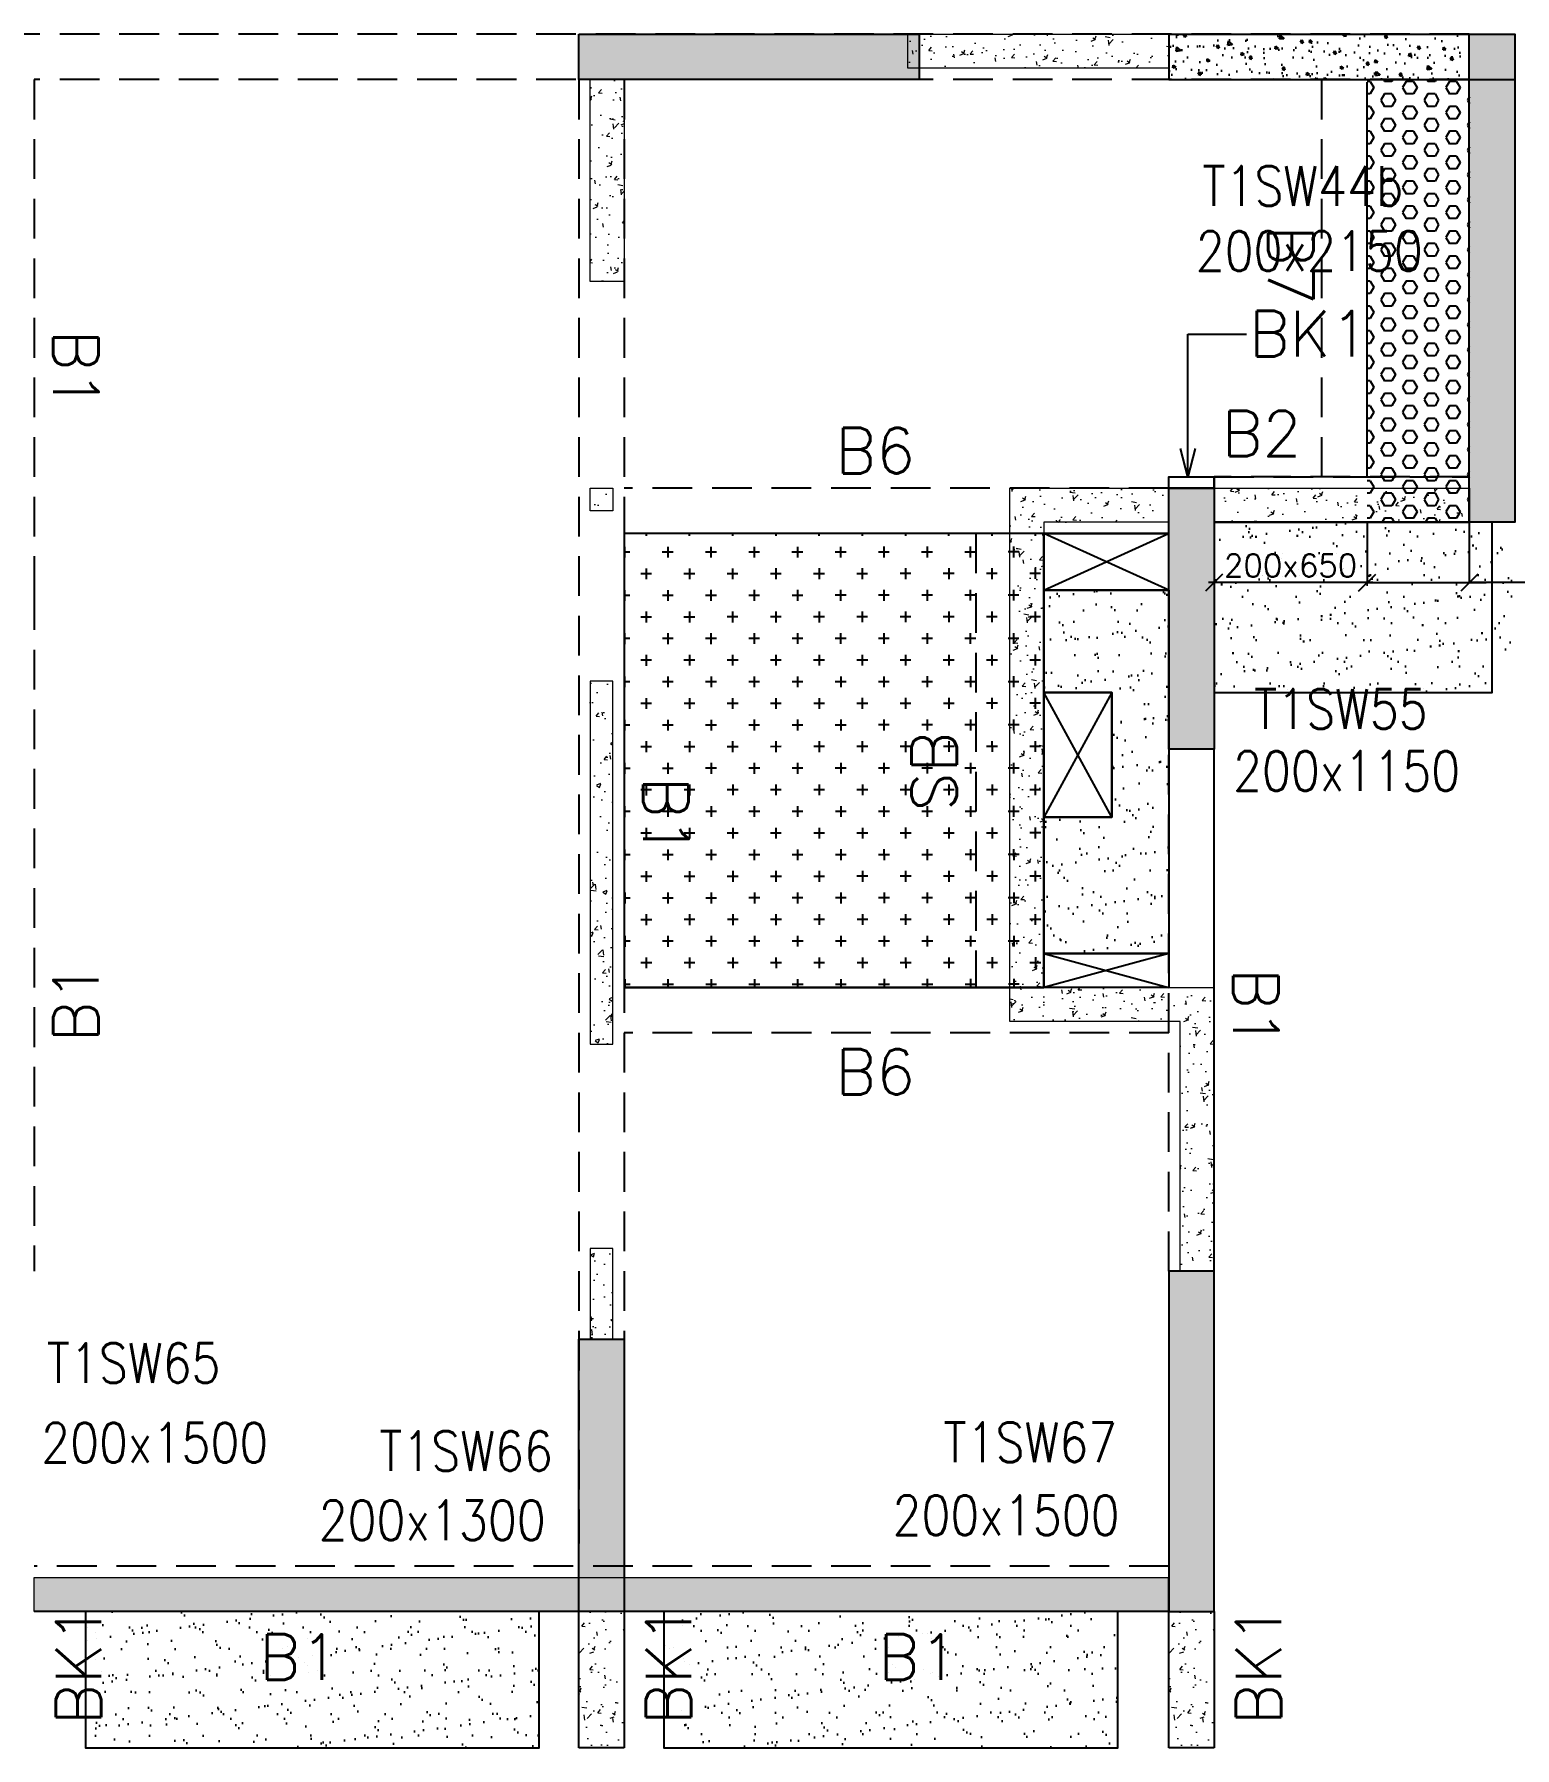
# Model space of a CAD drawing. Header units: millimetres. Extents: x 1078357 to 2594950, y -4969473 to -4636555.
# Drawn here: x 2054310 to 2060835, y -4673409 to -4665859 of the extents above; entities that cross this region are included whole.
import ezdxf

# ---------------------------------------------------------------- set-up
doc = ezdxf.new("R2010")
doc.units = ezdxf.units.MM
doc.header["$PDMODE"] = 35
for name, pattern in [('CONTINOUS', [0]), ('HIDDEN', [0.375, 0.25, -0.125]), ('New Retail block$0$CONTINOUS', [0])]:
    doc.linetypes.add(name, pattern=pattern)
doc.layers.get('0').update_dxf_attribs({"lineweight": 0})
doc.layers.get('Defpoints').update_dxf_attribs({"lineweight": 0})
for name, color, linetype, lineweight in [('A-_ANOTDIMA_D-', 6, 'Continuous', 13), ('COL. NO.', 30, 'Continuous', 25), ('COL. SIZE', 7, 'Continuous', 25), ('DIM', 9, 'Continuous', 25), ('HATCH', 8, 'Continuous', 30), ('RCC UPSTAND', 43, 'Continuous', 30), ('S-NON STR RCC WALL', 8, 'Continuous', 0)]:
    doc.layers.add(name, color=color, linetype=linetype, lineweight=lineweight)
for name, color, linetype in [('B-200x325', 201, 'HIDDEN'), ('B-200x375', 41, 'HIDDEN'), ('B-200x400', 44, 'HIDDEN'), ('B-200x650', 241, 'HIDDEN'), ('B-300xSLAB THK.', 151, 'Continuous'), ('BK1-200x650', 241, 'HIDDEN'), ('DC BEAM NO.', 7, 'Continuous'), ('DROP SLAB', 8, 'Continuous'), ('NON STR. RCC WALL', 6, 'Continuous'), ('S-COLUMN_SHEAR WALL', 1, 'Continuous'), ('S-PROJECTION', 54, 'New Retail block$0$CONTINOUS'), ('SLAB FOLD', 8, 'Continuous')]:
    doc.layers.add(name, color=color, linetype=linetype)
doc.styles.add('Roman', font='romans')
doc.styles.add('ROMANS', font='romans.shx', dxfattribs={"width": 0.85})
doc.dimstyles.new('HARESH', dxfattribs={"dimtxt": 150, "dimasz": 75, "dimexe": 0, "dimexo": 0, "dimgap": 25, "dimtad": 1, "dimdec": 0, "dimdsep": 46, "dimtxsty": 'Roman', "dimblk": 'OBLIQUE', "dimcen": 225, "dimdle": 25, "dimclrd": 2, "dimclre": 2, "dimclrt": 7, "dimadec": 8, "dimazin": 1, "dimtfac": 1, "dimtdec": 0, "dimtmove": 0, "dimatfit": 0, "dimfxl": 1, "dimlwd": -1, "dimlwe": -1, "dimarcsym": 0})
pattern_1 = [(50, (-4290485.55, 23160377.68), (182.184669, -15.9390855), [19.05, -209.55]), (355, (-4290485.55, 23160377.68), (-35.2434214, 191.0568452), [15.24, -167.6405842]), (100.4514447, (-4290470.37, 23160376.35), (146.9412471, 175.1177519), [16.1900088, -178.0902446]), (46.1842, (-4290485.55, 23160428.48), (271.0790409, -42.042328), [28.575, -314.325]), (96.6355576, (-4290462.96, 23160424.97), (237.404134, 247.4261246), [24.2850231, -267.1356082]), (351.1841512, (-4290485.55, 23160428.48), (237.404134, 247.4261246), [22.859967, -251.459732]), (21, (-4290460.15, 23160415.78), (151.6143913, -102.2651982), [19.05, -209.55]), (326, (-4290460.15, 23160415.78), (61.8020283, 184.1879661), [15.24, -167.64]), (71.451445, (-4290447.52, 23160407.26), (213.4164193, 81.9227689), [16.1900088, -178.0899376]), (37.5, (-4290485.55, 23160377.68), (3.08860325, 84.55503887), [0, -165.608, 0, -170.18, 0, -168.275]), (7.5, (-4290485.55, 23160377.68), (66.8196625, 100.18057482), [0, -97.028, 0, -161.798, 0, -64.135]), (327.5, (-4290542.194, 23160377.68), (135.59059517, -5.728744), [0, -63.5, 0, -198.12, 0, -262.89]), (317.5, (-4290567.59, 23160377.68), (148.1291814, 25.42649103), [0, -82.55, 0, -131.572, 0, -186.69])]

# ---------------------------------------------------------------- blocks, each defined once
blk = doc.blocks.new('_Oblique')
at = {"color": 0, "linetype": 'ByBlock', "lineweight": -2}
blk.add_line((-0.5, -0.5), (0.5, 0.5), dxfattribs=at)
blk = doc.blocks.new('*D1538')
at = {"layer": 'Defpoints', "color": 0, "ltscale": 700, "transparency": 16777216}
for p in [(2060184.7, -4668009.5, 0), (2060634.7, -4668009.5, 0), (2060634.7, -4668275.5)]:
    blk.add_point(p, dxfattribs=at)
at = {"layer": 'DIM', "color": 2, "ltscale": 700, "transparency": 16777216}
for p, q in [((2060184.7, -4668009.5), (2060184.7, -4668275.5)), ((2060634.7, -4668009.5), (2060634.7, -4668275.5)), ((2060184.7, -4668275.5), (2060109.7, -4668275.5)), ((2060184.7, -4668275.5), (2060634.7, -4668275.5)), ((2060184.7, -4668275.5), (2060634.7, -4668275.5)), ((2060634.7, -4668275.5), (2060709.7, -4668275.5)), ((2061591, -4668275.5), (2060634.7, -4668275.5))]:
    blk.add_line(p, q, dxfattribs=at)
at = {"layer": 'DIM', "color": 2, "ltscale": 700, "transparency": 16777216, "xscale": 75, "yscale": 75, "zscale": 75}
blk.add_blockref('_Oblique', (2060184.7, -4668275.5), dxfattribs=at)
at = {"layer": 'DIM', "color": 2, "ltscale": 700, "transparency": 16777216, "xscale": 75, "yscale": 75, "zscale": 75, "rotation": 180}
blk.add_blockref('_Oblique', (2060634.7, -4668275.5), dxfattribs=at)
at = {"layer": 'DIM', "color": 7, "ltscale": 700, "transparency": 16777216, "insert": (2061254.1, -4668200.5), "char_height": 150, "attachment_point": 5, "style": 'Roman'}
blk.add_mtext('{\\H0.666667x;200x400}', dxfattribs=at)
blk = doc.blocks.new('*D1539')
at = {"layer": 'Defpoints', "color": 0, "ltscale": 700, "transparency": 16777216}
for p in [(2059509.7, -4668009.5, 0), (2060184.7, -4668009.5), (2059509.7, -4668275.5)]:
    blk.add_point(p, dxfattribs=at)
at = {"layer": 'DIM', "color": 2, "ltscale": 700, "transparency": 16777216}
for p, q in [((2059509.7, -4668009.5), (2059509.7, -4668275.5)), ((2060184.7, -4668009.5), (2060184.7, -4668275.5)), ((2060209.7, -4668275.5), (2059484.7, -4668275.5))]:
    blk.add_line(p, q, dxfattribs=at)
at = {"layer": 'DIM', "color": 2, "ltscale": 700, "transparency": 16777216, "xscale": 75, "yscale": 75, "zscale": 75, "rotation": 180}
blk.add_blockref('_Oblique', (2059509.7, -4668275.5), dxfattribs=at)
at = {"layer": 'DIM', "color": 2, "ltscale": 700, "transparency": 16777216, "xscale": 75, "yscale": 75, "zscale": 75}
blk.add_blockref('_Oblique', (2060184.7, -4668275.5), dxfattribs=at)
at = {"layer": 'DIM', "color": 7, "ltscale": 700, "transparency": 16777216, "insert": (2059847.2, -4668200.5), "char_height": 150, "attachment_point": 5, "style": 'Roman'}
blk.add_mtext('{\\H0.666667x;200x650}', dxfattribs=at)
blk = doc.blocks.new('G$CD63B60BD')
at = {"layer": 'COL. NO.', "linetype": 'Continuous', "style": 'ROMANS', "width": 0.85}
for s, p in [('T1SW44b', (10548.3, 6194.4, 0)), ('T1SW55', (10776.3, 3890, -320.4)), ('T1SW65', (5455.6, 1007.6, -320.4)), ('T1SW67', (9407.6, 658.7, -320.4)), ('T1SW66', (6920.6, 619.5, -320.4))]:
    blk.add_text(s, height=175, dxfattribs=at).set_placement(p)
at = {"layer": 'COL. SIZE', "linetype": 'Continuous', "style": 'ROMANS', "width": 0.85}
for s, p in [('200x2150', (10519.3, 5907.3, -2.7)), ('200x1150', (10683.5, 3616.4, -320.4)), ('200x1500', (5430.6, 656.4, -320.4)), ('200x1300', (6653.5, 314.9, -320.4)), ('200x1500', (9182.7, 336.9, -320.4))]:
    blk.add_text(s, height=175, dxfattribs=at).set_placement(p)

msp = doc.modelspace()

# ---------------------------------------------------------------- hatches: boundary and pattern name
at = {"layer": 'DROP SLAB'}
h = msp.add_hatch(dxfattribs=at)
h.set_pattern_fill('CROSS', color=8, scale=15, angle=0.03079)
h.set_pattern_definition([(180.03079016, (-11090529.24, 51536969.62), (-95.19879988, -95.30117261), [47.625, -142.875]), (270.03079016, (-11090553.07, 51536993.42), (95.30117261, -95.19879988), [47.625, -142.875])])
h.paths.add_polyline_path([(2058759.9, -4668059.4), (2056909.9, -4668059.4), (2056909.9, -4670059.2), (2058759.9, -4670059.2)])
at = {"layer": 'HATCH'}
h = msp.add_hatch(dxfattribs=at)
h.set_pattern_fill('AR-SAND', color=8, scale=3, angle=179.97015)
h.set_pattern_definition([(37.4701541, (-1888548.02, 14014679.94), (-4.72361136, 146.8264517), [0, -115.824, 0, -129.54, 0, -123.825]), (7.4701541, (-1888548.02, 14014679.94), (134.9689868, 214.9772528), [0, -62.484, 0, -104.394, 0, -40.005]), (327.4701541, (-1888641.74, 14014679.99), (237.2979035, 0.3075449), [0, -38.1, 0, -137.16, 0, -179.07]), (317.4701541, (-1888641.74, 14014679.99), (229.1017424, 66.759465), [0, -19.05, 0, -89.916, 0, -102.87])])
h.paths.add_polyline_path([(2060735, -4668009.5), (2059510.3, -4668009.5), (2059510.2, -4668759.4), (2060734.9, -4668759.4)])
h = msp.add_hatch(dxfattribs=at)
h.set_pattern_fill('AR-SAND', color=8, scale=3, angle=179.97015)
h.set_pattern_definition([(37.4701541, (-1888547.92, 14014679.94), (-4.72361136, 146.8264517), [0, -115.824, 0, -129.54, 0, -123.825]), (7.4701541, (-1888547.92, 14014679.94), (134.9689868, 214.9772528), [0, -62.484, 0, -104.394, 0, -40.005]), (327.4701541, (-1888641.65, 14014679.99), (237.2979035, 0.3075449), [0, -38.1, 0, -137.16, 0, -179.07]), (317.4701541, (-1888641.65, 14014679.99), (229.1017424, 66.759465), [0, -19.05, 0, -89.916, 0, -102.87])])
h.paths.add_polyline_path([(2060835.3, -4668009.5), (2059510.4, -4668009.5), (2059510.3, -4668609.5), (2060835.3, -4668609.5)])
h = msp.add_hatch(dxfattribs=at)
h.set_pattern_fill('AR-SAND', color=8, scale=3, angle=359.97015)
h.set_pattern_definition([(37.47015413, (-2963073.27, 18698699.15), (-4.72361136, 146.8264517), [0, -115.824, 0, -129.54, 0, -123.825]), (7.4701541, (-2963073.27, 18698699.15), (134.9689868, 214.9772528), [0, -62.484, 0, -104.394, 0, -40.005]), (327.4701541, (-2963167, 18698699.2), (237.2979035, 0.3075449), [0, -38.1, 0, -137.16, 0, -179.07]), (317.4701541, (-2963167, 18698699.2), (229.1017424, 66.759465), [0, -19.05, 0, -89.916, 0, -102.87])])
h.paths.add_polyline_path([(2059309.9, -4669909.5), (2058759.9, -4669909.5), (2058759.9, -4669309.4), (2059059.9, -4669309.4), (2059059.9, -4668759.5), (2058759.9, -4668759.5), (2058759.9, -4668309.5), (2059309.9, -4668309.5)])
h = msp.add_hatch(dxfattribs=at)
h.set_pattern_fill('AR-SAND', color=8, scale=3, angle=179.97015)
h.set_pattern_definition([(37.47015413, (-2971397.64, 18698699.14), (-4.72361136, 146.8264517), [0, -115.824, 0, -129.54, 0, -123.825]), (7.4701541, (-2971397.64, 18698699.14), (134.9689868, 214.9772528), [0, -62.484, 0, -104.394, 0, -40.005]), (327.4701541, (-2971491.36, 18698699.18), (237.2979035, 0.3075449), [0, -38.1, 0, -137.16, 0, -179.07]), (317.4701541, (-2971491.36, 18698699.18), (229.1017424, 66.759465), [0, -19.05, 0, -89.916, 0, -102.87])])
h.paths.add_polyline_path([(2056535.3, -4672809.5), (2054535.3, -4672809.5), (2054535.3, -4673409.5), (2056535.3, -4673409.5)])
h = msp.add_hatch(dxfattribs=at)
h.set_pattern_fill('AR-SAND', color=8, scale=3, angle=179.97015)
h.set_pattern_definition([(37.47015413, (-2973947.64, 18698699.14), (-4.72361136, 146.8264517), [0, -115.824, 0, -129.54, 0, -123.825]), (7.4701541, (-2973947.64, 18698699.14), (134.9689868, 214.9772528), [0, -62.484, 0, -104.394, 0, -40.005]), (327.4701541, (-2974041.36, 18698699.18), (237.2979035, 0.3075449), [0, -38.1, 0, -137.16, 0, -179.07]), (317.4701541, (-2974041.36, 18698699.18), (229.1017424, 66.759465), [0, -19.05, 0, -89.916, 0, -102.87])])
h.paths.add_polyline_path([(2059085.3, -4672809.5), (2057085.3, -4672809.5), (2057085.3, -4673409.5), (2059085.3, -4673409.5)])
at = {"layer": 'RCC UPSTAND'}
h = msp.add_hatch(dxfattribs=at)
h.set_pattern_fill('AR-CONC', color=8, scale=20, angle=270)
h.set_pattern_definition([(320, (5271230.8, -2129216.85), (-12.550427, -143.4520365), [15, -165]), (265, (5271230.8, -2129216.85), (150.438427, 27.7502667), [12, -132]), (10.4514445, (5271229.76, -2129228.8), (137.887998, -115.7017693), [12.7480384, -140.2284224]), (316.1842, (5271270.8, -2129216.85), (-33.103856, -213.448266), [22.5, -247.5]), (6.6356355, (5271268.04, -2129234.64), (194.82372, -186.932389), [19.122068, -210.342752]), (261.184164, (5271270.8, -2129216.85), (194.82372, -186.932389), [18, -198]), (291, (5271260.8, -2129236.85), (-80.523778, -119.3814104), [15, -165]), (236, (5271260.8, -2129236.85), (145.030009, -48.6630664), [12, -132]), (341.4514447, (5271254.09, -2129246.8), (64.5062306, -168.0444753), [12.748038, -140.2284224]), (307.5, (5271230.8, -2129216.85), (66.57877077, -2.43197106), [0, -130.4, 0, -134, 0, -132.5]), (277.5, (5271230.8, -2129216.85), (78.8823424, -52.6139075), [0, -76.4, 0, -127.4, 0, -50.5]), (237.5, (5271230.8, -2129172.25), (-4.51097435, -106.7644872), [0, -50, 0, -156, 0, -207]), (227.5, (5271230.8, -2129152.25), (20.0209965, -116.6372339), [0, -65, 0, -103.6, 0, -147])])
h.paths.add_polyline_path([(2060634.9, -4665860), (2059309.9, -4665859.8), (2059309.9, -4666059.2), (2060634.9, -4666059.5)])
at = {"layer": 'S-COLUMN_SHEAR WALL', "lineweight": 25}
h = msp.add_hatch(color=1, dxfattribs=at)
h.dxf.hatch_style = 1
h.paths.add_polyline_path([(2056709.9, -4665859.5), (2058209.9, -4665859.5), (2058209.9, -4666059.5), (2056709.9, -4666059.5)])
h = msp.add_hatch(color=1, dxfattribs=at)
h.dxf.hatch_style = 1
h.paths.add_polyline_path([(2060634.9, -4665859.5), (2060834.9, -4665859.5), (2060834.9, -4668009.5), (2060634.9, -4668009.5)])
at = {"layer": 'S-COLUMN_SHEAR WALL', "lineweight": 25, "extrusion": (-1.00316e-06, -1.91639e-11, 1)}
h = msp.add_hatch(color=1, dxfattribs=at)
h.dxf.hatch_style = 1
h.paths.add_polyline_path([(2059309.9, -4667859.5), (2059509.9, -4667859.5), (2059509.9, -4669009.5), (2059309.9, -4669009.5)])
h = msp.add_hatch(color=1, dxfattribs=at)
h.dxf.hatch_style = 1
h.paths.add_polyline_path([(2059309.9, -4672809.5), (2059509.9, -4672809.5), (2059509.9, -4671309.5), (2059309.9, -4671309.5)])
at = {"layer": 'S-COLUMN_SHEAR WALL', "lineweight": 25}
h = msp.add_hatch(color=1, dxfattribs=at)
h.dxf.hatch_style = 1
h.paths.add_polyline_path([(2056909.9, -4671609.5), (2056909.9, -4672809.5), (2056709.9, -4672809.5), (2056709.9, -4671609.5)])
at = {"layer": 'S-NON STR RCC WALL'}
h = msp.add_hatch(dxfattribs=at)
h.set_pattern_fill('AR-CONC', color=256, angle=180)
h.set_pattern_definition([(50, (-4297550.3, 23160377.67), (182.184669, -15.9390855), [19.05, -209.55]), (355, (-4297550.3, 23160377.67), (-35.2434214, 191.0568452), [15.24, -167.6405842]), (100.4514447, (-4297535.12, 23160376.34), (146.9412471, 175.1177519), [16.1900088, -178.0902446]), (46.1842, (-4297550.3, 23160428.47), (271.0790409, -42.042328), [28.575, -314.325]), (96.6355576, (-4297527.7, 23160424.97), (237.404134, 247.4261246), [24.2850231, -267.1356082]), (351.1841512, (-4297550.3, 23160428.47), (237.404134, 247.4261246), [22.859967, -251.459732]), (21, (-4297524.9, 23160415.77), (151.6143913, -102.2651982), [19.05, -209.55]), (326, (-4297524.9, 23160415.77), (61.8020283, 184.1879661), [15.24, -167.64]), (71.451445, (-4297512.26, 23160407.25), (213.4164193, 81.9227689), [16.1900088, -178.0899376]), (37.5, (-4297550.3, 23160377.67), (3.08860325, 84.55503887), [0, -165.608, 0, -170.18, 0, -168.275]), (7.5, (-4297550.3, 23160377.67), (66.8196625, 100.18057482), [0, -97.028, 0, -161.798, 0, -64.135]), (327.5, (-4297606.94, 23160377.67), (135.59059517, -5.728744), [0, -63.5, 0, -198.12, 0, -262.89]), (317.5, (-4297632.34, 23160377.67), (148.1291814, 25.42649103), [0, -82.55, 0, -131.572, 0, -186.69])])
h.paths.add_polyline_path([(2058160.3, -4665859.5), (2059310.3, -4665859.5), (2059310.3, -4666009.5), (2058160.3, -4666009.5)])
h = msp.add_hatch(dxfattribs=at)
h.set_pattern_fill('AR-CONC', color=256, angle=180)
h.set_pattern_definition([(50, (-5394775.01, 27841106.84), (182.184669, -15.93908554), [19.05, -209.55]), (355, (-5394775.01, 27841106.84), (-35.2434214, 191.0568452), [15.24, -167.6405842]), (100.4514447, (-5394759.83, 27841105.5), (146.9412471, 175.1177519), [16.1900088, -178.0902446]), (46.1842, (-5394775.01, 27841157.64), (271.0790409, -42.042328), [28.575, -314.325]), (96.6355576, (-5394752.42, 27841154.13), (237.404134, 247.4261246), [24.2850231, -267.1356082]), (351.1841512, (-5394775, 27841157.64), (237.404134, 247.4261246), [22.859967, -251.459732]), (21, (-5394749.61, 27841144.94), (151.6143913, -102.2651982), [19.05, -209.55]), (326, (-5394749.61, 27841144.94), (61.8020283, 184.1879661), [15.24, -167.64]), (71.451445, (-5394736.98, 27841136.41), (213.4164193, 81.9227689), [16.1900088, -178.0899376]), (37.5, (-5394775.01, 27841106.836), (3.08860325, 84.55503887), [0, -165.608, 0, -170.18, 0, -168.275]), (7.5, (-5394775.01, 27841106.84), (66.8196625, 100.18057482), [0, -97.028, 0, -161.798, 0, -64.135]), (327.5, (-5394831.655, 27841106.836), (135.59059517, -5.72874399), [0, -63.5, 0, -198.12, 0, -262.89]), (317.5, (-5394857.05, 27841106.84), (148.1291814, 25.42649103), [0, -82.55, 0, -131.572, 0, -186.69])])
h.paths.add_polyline_path([(2056760.3, -4666059.5), (2056910.3, -4666059.5), (2056910.3, -4666949.4), (2056760.3, -4666949.4)])
h = msp.add_hatch(dxfattribs=at)
h.set_pattern_fill('AR-CONC', color=256, angle=180)
h.set_pattern_definition([(50, (3154034.67, -9529286.15), (182.184669, -15.9390855), [19.05, -209.55]), (355, (3154034.67, -9529286.15), (-35.2434214, 191.056845), [15.24, -167.640584]), (100.4514447, (3154049.85, -9529287.48), (146.941247, 175.117752), [16.190009, -178.0902446]), (46.1842, (3154034.67, -9529235.35), (271.079041, -42.042328), [28.575, -314.325]), (96.6355576, (3154057.26, -9529238.86), (237.404134, 247.426125), [24.285023, -267.135608]), (351.184151, (3154034.67, -9529235.35), (237.404134, 247.426125), [22.859967, -251.459732]), (21, (3154060.07, -9529248.05), (151.6143913, -102.265198), [19.05, -209.55]), (326, (3154060.07, -9529248.05), (61.802028, 184.187966), [15.24, -167.64]), (71.451445, (3154072.7, -9529256.58), (213.416419, 81.922769), [16.190009, -178.0899376]), (37.5, (3154034.67, -9529286.154), (3.08860325, 84.5550389), [0, -165.608, 0, -170.18, 0, -168.275]), (7.5, (3154034.67, -9529286.15), (66.8196625, 100.1805748), [0, -97.028, 0, -161.798, 0, -64.135]), (327.5, (3153978.027, -9529286.154), (135.5905952, -5.728744), [0, -63.5, 0, -198.12, 0, -262.89]), (317.5, (3153952.63, -9529286.15), (148.1291814, 25.426491), [0, -82.55, 0, -131.572, 0, -186.69])])
h.paths.add_polyline_path([(2056760.3, -4667859.3), (2056860.3, -4667859.3), (2056860.3, -4667959.3), (2056760.3, -4667959.3)])
h = msp.add_hatch(dxfattribs=at)
h.set_pattern_fill('AR-CONC', color=256)
h.set_pattern_definition(pattern_1)
h.paths.add_polyline_path([(2058610.3, -4670209.3), (2058610.3, -4667859.3), (2059310.3, -4667859.3), (2059310.3, -4668009.3), (2058760.3, -4668009.3), (2058760.3, -4670059.3), (2059510.3, -4670059.3), (2059510.3, -4671309.5), (2059360.3, -4671309.5), (2059360.3, -4670209.3)])
h = msp.add_hatch(dxfattribs=at)
h.set_pattern_fill('AR-CONC', color=256)
h.set_pattern_definition(pattern_1)
h.paths.add_polyline_path([(2060635.3, -4668009.3), (2059510.3, -4668009.3), (2059510.3, -4667859.3), (2060635.3, -4667859.3)])
h = msp.add_hatch(dxfattribs=at)
h.set_pattern_fill('AR-CONC', color=256, angle=180)
h.set_pattern_definition([(50, (3154047.88, -9527921.49), (182.184669, -15.9390855), [19.05, -209.55]), (355, (3154047.88, -9527921.49), (-35.2434214, 191.056845), [15.24, -167.640584]), (100.4514447, (3154063.06, -9527922.82), (146.941247, 175.117752), [16.190009, -178.0902446]), (46.1842, (3154047.88, -9527870.7), (271.079041, -42.042328), [28.575, -314.325]), (96.6355576, (3154070.47, -9527874.2), (237.404134, 247.426125), [24.285023, -267.135608]), (351.184151, (3154047.88, -9527870.7), (237.404134, 247.426125), [22.859967, -251.459732]), (21, (3154073.28, -9527883.39), (151.6143913, -102.265198), [19.05, -209.55]), (326, (3154073.28, -9527883.39), (61.802028, 184.187966), [15.24, -167.64]), (71.451445, (3154085.92, -9527891.91), (213.416419, 81.922769), [16.190009, -178.0899376]), (37.5, (3154047.88, -9527921.49), (3.08860325, 84.5550389), [0, -165.608, 0, -170.18, 0, -168.275]), (7.5, (3154047.88, -9527921.49), (66.8196625, 100.1805748), [0, -97.028, 0, -161.798, 0, -64.135]), (327.5, (3153991.24, -9527921.49), (135.5905952, -5.728744), [0, -63.5, 0, -198.12, 0, -262.89]), (317.5, (3153965.84, -9527921.49), (148.1291814, 25.426491), [0, -82.55, 0, -131.572, 0, -186.69])])
h.paths.add_polyline_path([(2056760.3, -4670309.3), (2056860.3, -4670309.3), (2056860.3, -4668709.3), (2056760.3, -4668709.3)])
h = msp.add_hatch(dxfattribs=at)
h.set_pattern_fill('AR-CONC', color=256, angle=180)
h.set_pattern_definition([(50, (2056823.17, -4843902.3), (182.18467, -15.93909), [19.05, -209.55]), (355, (2056823.17, -4843902.3), (-35.24342, 191.05685), [15.24, -167.64058]), (100.45144, (2056838.35, -4843903.63), (146.94125, 175.11775), [16.19, -178.09024]), (46.1842, (2056823.17, -4843851.5), (271.07904, -42.04233), [28.575, -314.325]), (96.63556, (2056845.76, -4843855), (237.40413, 247.42612), [24.28502, -267.1356]), (351.18415, (2056823.17, -4843851.5), (237.40413, 247.42612), [22.85997, -251.45973]), (21, (2056848.57, -4843864.2), (151.61439, -102.2652), [19.05, -209.55]), (326, (2056848.57, -4843864.2), (61.80203, 184.18797), [15.24, -167.64]), (71.45144, (2056861.2, -4843872.72), (213.41642, 81.92277), [16.19, -178.08994]), (37.5, (2056823.17, -4843902.3), (3.088603, 84.55504), [0, -165.608, 0, -170.18, 0, -168.275]), (7.5, (2056823.17, -4843902.3), (66.819663, 100.180575), [0, -97.028, 0, -161.798, 0, -64.135]), (327.5, (2056766.525, -4843902.3), (135.590595, -5.728744), [0, -63.5, 0, -198.12, 0, -262.89]), (317.5, (2056741.12, -4843902.3), (148.12918, 25.42649), [0, -82.55, 0, -131.572, 0, -186.69])])
h.paths.add_polyline_path([(2056760.3, -4671609.8), (2056860.3, -4671609.8), (2056860.3, -4671209.3), (2056760.3, -4671209.3)])
h = msp.add_hatch(dxfattribs=at)
h.set_pattern_fill('AR-CONC', color=256)
h.set_pattern_definition([(50, (-5387710.27, 27844396.87), (182.184669, -15.93908554), [19.05, -209.55]), (355, (-5387710.27, 27844396.87), (-35.2434214, 191.0568452), [15.24, -167.6405842]), (100.4514447, (-5387695.09, 27844395.54), (146.9412471, 175.1177519), [16.1900088, -178.0902446]), (46.1842, (-5387710.27, 27844447.67), (271.0790409, -42.042328), [28.575, -314.325]), (96.6355576, (-5387687.68, 27844444.16), (237.404134, 247.4261246), [24.2850231, -267.1356082]), (351.1841512, (-5387710.27, 27844447.67), (237.404134, 247.4261246), [22.859967, -251.459732]), (21, (-5387684.87, 27844434.97), (151.6143913, -102.2651982), [19.05, -209.55]), (326, (-5387684.87, 27844434.97), (61.8020283, 184.1879661), [15.24, -167.64]), (71.451445, (-5387672.23, 27844426.44), (213.4164193, 81.9227689), [16.1900088, -178.0899376]), (37.5, (-5387710.27, 27844396.865), (3.08860325, 84.55503887), [0, -165.608, 0, -170.18, 0, -168.275]), (7.5, (-5387710.27, 27844396.865), (66.8196625, 100.18057482), [0, -97.028, 0, -161.798, 0, -64.135]), (327.5, (-5387766.91, 27844396.865), (135.59059517, -5.72874399), [0, -63.5, 0, -198.12, 0, -262.89]), (317.5, (-5387792.31, 27844396.87), (148.1291814, 25.42649103), [0, -82.55, 0, -131.572, 0, -186.69])])
h.paths.add_polyline_path([(2059307.4, -4672809.3), (2054310.3, -4672809.3), (2054310.3, -4672659.3), (2059307.4, -4672659.3)])
h = msp.add_hatch(dxfattribs=at)
h.set_pattern_fill('AR-CONC', color=256, angle=180)
h.set_pattern_definition([(50, (-7573462.35, 37566297.85), (182.184669, -15.93908554), [19.05, -209.55]), (355, (-7573462.35, 37566297.85), (-35.2434214, 191.0568452), [15.24, -167.6405842]), (100.4514447, (-7573447.17, 37566296.53), (146.9412471, 175.1177519), [16.1900088, -178.0902446]), (46.1842, (-7573462.35, 37566348.65), (271.0790409, -42.0423279), [28.575, -314.325]), (96.6355576, (-7573439.76, 37566345.15), (237.404134, 247.4261246), [24.2850231, -267.1356082]), (351.1841512, (-7573462.35, 37566348.65), (237.404134, 247.4261246), [22.859967, -251.459732]), (21, (-7573436.95, 37566335.95), (151.61439127, -102.2651982), [19.05, -209.55]), (326, (-7573436.95, 37566335.95), (61.80202835, 184.1879661), [15.24, -167.64]), (71.451445, (-7573424.32, 37566327.43), (213.4164193, 81.9227689), [16.1900088, -178.0899376]), (37.5, (-7573462.35, 37566297.853), (3.08860325, 84.55503887), [0, -165.608, 0, -170.18, 0, -168.275]), (7.5, (-7573462.35, 37566297.85), (66.81966251, 100.18057482), [0, -97.028, 0, -161.798, 0, -64.135]), (327.5, (-7573518.994, 37566297.85), (135.59059517, -5.72874399), [0, -63.5, 0, -198.12, 0, -262.89]), (317.5, (-7573544.4, 37566297.85), (148.1291814, 25.42649103), [0, -82.55, 0, -131.572, 0, -186.69])])
h.paths.add_polyline_path([(2056909.9, -4672809.4), (2056709.9, -4672809.4), (2056709.9, -4673409.4), (2056909.9, -4673409.4), (2056909.9, -4673409.4), (2056909.9, -4672809.5)], is_closed=False)
h = msp.add_hatch(dxfattribs=at)
h.set_pattern_fill('AR-CONC', color=256, angle=180)
h.set_pattern_definition([(50, (-7570862.35, 37566297.85), (182.184669, -15.93908554), [19.05, -209.55]), (355, (-7570862.35, 37566297.85), (-35.2434214, 191.0568452), [15.24, -167.6405842]), (100.4514447, (-7570847.17, 37566296.53), (146.9412471, 175.1177519), [16.1900088, -178.0902446]), (46.1842, (-7570862.35, 37566348.65), (271.0790409, -42.0423279), [28.575, -314.325]), (96.6355576, (-7570839.76, 37566345.15), (237.404134, 247.4261246), [24.2850231, -267.1356082]), (351.1841512, (-7570862.35, 37566348.65), (237.404134, 247.4261246), [22.859967, -251.459732]), (21, (-7570836.95, 37566335.95), (151.61439127, -102.2651982), [19.05, -209.55]), (326, (-7570836.95, 37566335.95), (61.80202835, 184.1879661), [15.24, -167.64]), (71.451445, (-7570824.32, 37566327.43), (213.4164193, 81.9227689), [16.1900088, -178.0899376]), (37.5, (-7570862.35, 37566297.853), (3.08860325, 84.55503887), [0, -165.608, 0, -170.18, 0, -168.275]), (7.5, (-7570862.35, 37566297.85), (66.81966251, 100.18057482), [0, -97.028, 0, -161.798, 0, -64.135]), (327.5, (-7570918.994, 37566297.85), (135.59059517, -5.72874399), [0, -63.5, 0, -198.12, 0, -262.89]), (317.5, (-7570944.4, 37566297.85), (148.1291814, 25.42649103), [0, -82.55, 0, -131.572, 0, -186.69])])
h.paths.add_polyline_path([(2059509.9, -4672809.4), (2059309.9, -4672809.4), (2059309.9, -4673409.4), (2059509.9, -4673409.4), (2059509.9, -4673409.4), (2059509.9, -4672809.5)], is_closed=False)
at = {"layer": 'SLAB FOLD', "ltscale": 1000}
h = msp.add_hatch(dxfattribs=at)
h.set_pattern_fill('HEX', color=8, scale=10, angle=180)
h.set_pattern_definition([(180, (-142839.34, 4893133.91), (-7e-15, -54.99261315), [31.75, -63.5]), (300, (-142839.34, 4893133.91), (47.625, 27.49630658), [31.75, -63.5]), (240, (-142871.09, 4893133.91), (47.625, -27.49630658), [31.75, -63.5])])
h.paths.add_polyline_path([(2060634.7, -4668009.5), (2060184.7, -4668009.5), (2060185.1, -4666059.5), (2060635.1, -4666059.5)])

# ---------------------------------------------------------------- linework, layer by layer
at = {"layer": 'B-200x325', "ltscale": 700}
for p, q in [((2059309.8, -4667859.4, 0), (2056910, -4667859.4, 0)), ((2059310, -4670259.2, 0), (2056910, -4670259.2, 0))]:
    msp.add_line(p, q, dxfattribs=at)
at = {"layer": 'B-200x325', "linetype": 'Continuous', "ltscale": 700}
for p, q in [((2059309.8, -4668059.4, 0), (2056910, -4668059.4, 0)), ((2058759.9, -4670059.2, 0), (2058759.9, -4668059.4, 0)), ((2059310, -4670059.2, 0), (2056910, -4670059.2, 0))]:
    msp.add_line(p, q, dxfattribs=at)
at = {"layer": 'B-200x375', "ltscale": 700}
msp.add_line((2059984.8, -4667809.5, 0), (2059984.8, -4666059.5, 0), dxfattribs=at)
at = {"layer": 'B-200x375', "linetype": 'Continuous', "ltscale": 700}
msp.add_line((2060184.8, -4667809.5, 0), (2060184.8, -4666070.1, 0), dxfattribs=at)
at = {"layer": 'B-200x400', "linetype": 'HIDDEN', "ltscale": 500}
msp.add_line((2060184.7, -4667809.5, 0), (2060634.7, -4667809.5, 0), dxfattribs=at)
at = {"layer": 'B-200x400', "linetype": 'ByBlock', "ltscale": 500}
msp.add_line((2060184.7, -4668009.5, 0), (2060634.7, -4668009.5, 0), dxfattribs=at)
at = {"layer": 'B-200x650', "linetype": 'HIDDEN', "ltscale": 700}
for p, q in [((2060634.9, -4665859.5, 0), (2051760.3, -4665859.5, 0)), ((2060634.9, -4666059.5, 0), (2054310.3, -4666059.5, 0)), ((2054310.3, -4666059.5, 0), (2054310.3, -4668309.4, 0)), ((2056710.3, -4666059.5, 0), (2056710.3, -4672509.4, 0)), ((2056910.3, -4666059.5, 0), (2056910.3, -4672509.4, 0)), ((2059509.9, -4667809.5, 0), (2060184.7, -4667809.5, 0)), ((2060635.3, -4667809.5, 0), (2059510.3, -4667809.5, 0)), ((2054310.3, -4668309.4, 0), (2054310.3, -4671309.5, 0)), ((2059310.3, -4671309.5, 0), (2059310.3, -4669009.4, 0)), ((2059310.3, -4672609.4, 0), (2054310.3, -4672609.4, 0))]:
    msp.add_line(p, q, dxfattribs=at)
at = {"layer": 'B-200x650', "linetype": 'Continuous', "ltscale": 700}
for p, q in [((2059509.9, -4667859.3, 0), (2059509.9, -4667809.3, 0)), ((2060835.3, -4668009.5, 0), (2059510.3, -4668009.5, 0))]:
    msp.add_line(p, q, dxfattribs=at)
at = {"layer": 'B-200x650', "linetype": 'CONTINOUS', "ltscale": 700}
for p, q in [((2059509.9, -4668009.5, 0), (2060184.7, -4668009.5, 0)), ((2059510.3, -4671309.5, 0), (2059510.3, -4669009.4, 0)), ((2059310.3, -4672809.4, 0), (2054310.3, -4672809.4, 0)), ((2056709.9, -4673409.5, 0), (2056709.9, -4672809.5, 0)), ((2056909.9, -4672809.5, 0), (2056909.9, -4673409.5, 0)), ((2059309.9, -4673409.5, 0), (2059309.9, -4672809.5, 0)), ((2059509.9, -4672809.5, 0), (2059509.9, -4673409.5, 0)), ((2056909.9, -4673409.5, 0), (2056709.9, -4673409.5, 0)), ((2059509.9, -4673409.5, 0), (2059309.9, -4673409.5, 0))]:
    msp.add_line(p, q, dxfattribs=at)
at = {"layer": 'B-300xSLAB THK.', "linetype": 'HIDDEN', "ltscale": 700}
msp.add_line((2058459.9, -4668059.4, 0), (2058459.9, -4670059.2, 0), dxfattribs=at)
at = {"layer": 'B-300xSLAB THK.', "linetype": 'ByBlock', "ltscale": 700}
msp.add_line((2058759.9, -4668059.4, 0), (2058759.9, -4670059.2, 0), dxfattribs=at)
at = {"layer": 'BK1-200x650', "linetype": 'Continuous', "ltscale": 700, "elevation": 0}
msp.add_lwpolyline([(2059510.4, -4667859.3), (2059310.3, -4667859.3), (2059310.3, -4667809.1), (2059510.4, -4667809.1)], close=True, dxfattribs=at)
at = {"layer": 'DROP SLAB', "color": 3, "linetype": 'CONTINOUS', "ltscale": 500}
for p, q in [((2059309.9, -4668309.5, 0), (2058759.9, -4668059.4, 0)), ((2058759.9, -4668309.5, 0), (2059309.7, -4668059.4, 0)), ((2059059.9, -4669309.5, 0), (2058759.9, -4668759.5, 0)), ((2059059.9, -4668759.5, 0), (2058759.9, -4669309.4, 0)), ((2059309.9, -4669909.5, 0), (2058759.9, -4670059.2, 0)), ((2058759.9, -4669909.5, 0), (2059309, -4670059.2, 0))]:
    msp.add_line(p, q, dxfattribs=at)
at = {"layer": 'DROP SLAB', "color": 3, "linetype": 'CONTINOUS', "ltscale": 500, "elevation": 0}
for points in [[(2058759.9, -4668059.4), (2056909.9, -4668059.4), (2056909.9, -4670059.2), (2058759.9, -4670059.2)], [(2059309.7, -4668309.5), (2058759.9, -4668309.5), (2058759.9, -4668059.5), (2059309.7, -4668059.5)], [(2059059.9, -4669309.5), (2058759.9, -4669309.5), (2058759.9, -4668759.5), (2059059.9, -4668759.5)], [(2059309.9, -4670059.2), (2058759.9, -4670059.2), (2058759.9, -4669909.5), (2059309.9, -4669909.5)]]:
    msp.add_lwpolyline(points, close=True, dxfattribs=at)
at = {"layer": 'NON STR. RCC WALL', "elevation": 0}
msp.add_lwpolyline([(2060634.9, -4665860), (2059309.9, -4665859.8), (2059309.9, -4666059.2), (2060634.9, -4666059.5)], close=True, dxfattribs=at)
at = {"layer": 'S-COLUMN_SHEAR WALL', "color": 1, "lineweight": 25, "elevation": 0}
for points in [[(2056709.9, -4665859.5), (2058209.9, -4665859.5), (2058209.9, -4666059.5), (2056709.9, -4666059.5)], [(2060634.9, -4665859.5), (2060834.9, -4665859.5), (2060834.9, -4668009.5), (2060634.9, -4668009.5)], [(2060634.9, -4666059.5), (2060834.9, -4666059.5), (2060834.9, -4668009.5), (2060634.9, -4668009.5)], [(2056709.9, -4671609.7), (2056909.9, -4671609.7), (2056909.9, -4672809.5), (2056709.9, -4672809.5)]]:
    msp.add_lwpolyline(points, close=True, dxfattribs=at)
at = {"layer": 'S-COLUMN_SHEAR WALL', "color": 1, "lineweight": 25, "extrusion": (-1.00316e-06, -1.91639e-11, 1), "elevation": -2.1}
for points in [[(2059309.9, -4667859.5), (2059509.9, -4667859.5), (2059509.9, -4669009.5), (2059309.9, -4669009.5)], [(2059309.9, -4672809.5), (2059509.9, -4672809.5), (2059509.9, -4671309.5), (2059309.9, -4671309.5)]]:
    msp.add_lwpolyline(points, close=True, dxfattribs=at)
at = {"layer": 'S-NON STR RCC WALL', "ltscale": 700, "elevation": 0}
for points in [[(2058160.3, -4665859.5), (2059310.3, -4665859.5), (2059310.3, -4666009.5), (2058160.3, -4666009.5)], [(2056760.3, -4666059.5), (2056910.3, -4666059.5), (2056910.3, -4666949.4), (2056760.3, -4666949.4)], [(2056760.3, -4667859.3), (2056860.3, -4667859.3), (2056860.3, -4667959.3), (2056760.3, -4667959.3)], [(2056760.3, -4670309.3), (2056860.3, -4670309.3), (2056860.3, -4668709.3), (2056760.3, -4668709.3)]]:
    msp.add_lwpolyline(points, close=True, dxfattribs=at)
at = {"layer": 'S-NON STR RCC WALL', "elevation": 0}
for points in [[(2058610.3, -4670209.3), (2058610.3, -4667859.3), (2059310.3, -4667859.3), (2059310.3, -4668009.3), (2058760.3, -4668009.3), (2058760.3, -4670059.3), (2059510.3, -4670059.3), (2059510.3, -4671309.5), (2059360.3, -4671309.5), (2059360.3, -4670209.3)], [(2060635.3, -4668009.3), (2059510.3, -4668009.3), (2059510.3, -4667859.3), (2060635.3, -4667859.3)], [(2056760.3, -4671609.8), (2056860.3, -4671609.8), (2056860.3, -4671209.3), (2056760.3, -4671209.3)], [(2059307.4, -4672809.3), (2054310.3, -4672809.3), (2054310.3, -4672659.3), (2059307.4, -4672659.3)]]:
    msp.add_lwpolyline(points, close=True, dxfattribs=at)
at = {"layer": 'S-PROJECTION', "elevation": 0}
for points in [[(2060735, -4668009.5), (2059510.3, -4668009.5), (2059510.2, -4668759.4), (2060734.9, -4668759.4)], [(2056535.3, -4672809.5), (2054535.3, -4672809.5), (2054535.3, -4673409.5), (2056535.3, -4673409.5)], [(2059085.3, -4672809.5), (2057085.3, -4672809.5), (2057085.3, -4673409.5), (2059085.3, -4673409.5)]]:
    msp.add_lwpolyline(points, close=True, dxfattribs=at)
at = {"layer": 'SLAB FOLD', "color": 8, "ltscale": 1000, "elevation": 0}
msp.add_lwpolyline([(2059309.9, -4669909.5), (2058759.9, -4669909.5), (2058759.9, -4669309.4), (2059059.9, -4669309.4), (2059059.9, -4668759.5), (2058759.9, -4668759.5), (2058759.9, -4668309.5), (2059309.9, -4668309.5), (2059309.9, -4669909.5)], dxfattribs=at)

# ---------------------------------------------------------------- block references
at = {"layer": 'A-_ANOTDIMA_D-', "color": 2, "ltscale": 700}
msp.add_blockref('G$CD63B60BD', (2048910, -4672809.5, 0), dxfattribs=at)

# ---------------------------------------------------------------- texts
at = {"layer": 'B-200x325', "linetype": 'Continuous', "ltscale": 700, "style": 'ROMANS'}
for p in [(2057840.4, -4667794.2, -2.7), (2057840.4, -4670531.4, -2.7)]:
    msp.add_text('B6', height=200, rotation=359.99906, dxfattribs=at).set_placement(p)
at = {"layer": 'B-200x375', "linetype": 'Continuous', "ltscale": 700, "style": 'ROMANS'}
msp.add_text('B7', height=200, rotation=269.99906, dxfattribs=at).set_placement((2059748.1, -4666700.9, -2.7))
at = {"layer": 'B-200x650', "linetype": 'HIDDEN', "ltscale": 500, "style": 'ROMANS'}
for rotation, p in [(269.99906, (2054393.5, -4667161.4, -2.7)), (269.99906, (2056994.2, -4669130.8, -2.7)), (90.00094, (2054593.5, -4670301.2, -2.7)), (269.99906, (2059594.2, -4669973.7, -2.7)), (0.00094, (2055303, -4673109.8, -2.7)), (0.00094, (2058031, -4673109.8, -2.7))]:
    msp.add_text('B1', height=200, rotation=rotation, dxfattribs=at).set_placement(p)
at = {"layer": 'B-200x650', "linetype": 'CONTINOUS', "ltscale": 700, "style": 'ROMANS'}
for p in [(2054605.6, -4673309, 50), (2057205.6, -4673309.1, 50), (2059805.6, -4673309.1, 50)]:
    msp.add_text('BK1', height=200, rotation=90, dxfattribs=at).set_placement(p)
at = {"layer": 'B-300xSLAB THK.', "linetype": 'Continuous', "ltscale": 700, "style": 'ROMANS'}
msp.add_text('SB', height=200, rotation=90.00094, dxfattribs=at).set_placement((2058376.1, -4669283.7, -2.7))
at = {"layer": 'BK1-200x650', "linetype": 'Continuous', "ltscale": 700, "style": 'ROMANS'}
msp.add_text('BK1', height=200, rotation=0.00094, dxfattribs=at).set_placement((2059663.4, -4667278.7, -2.7))
at = {"layer": 'DC BEAM NO.', "linetype": 'Continuous', "ltscale": 500, "style": 'ROMANS'}
msp.add_text('B2', height=200, dxfattribs=at).set_placement((2059543.6, -4667718.9, -2.7))

# ---------------------------------------------------------------- dimensions: what is measured, and where the dimension line sits
at = {"layer": 'DIM', "ltscale": 700}
dim = msp.add_linear_dim(base=(2059509.7, -4668275.5, 0), p1=(2060184.7, -4668009.5, 0), p2=(2059509.7, -4668009.5, 0), angle=180, text='{\\H0.666667x;200x650}', dimstyle='HARESH', override={"dimtxsty": 'Roman', "dimtmove": 1}, dxfattribs=at)
dim.commit()
dim.dimension.update_dxf_attribs({"geometry": '*D1539', "text_midpoint": (2059847.2, -4668200.5, 0)})
dim = msp.add_linear_dim(base=(2060634.7, -4668275.5, 0), p1=(2060184.7, -4668009.5, 0), p2=(2060634.7, -4668009.5, 0), angle=180, text='{\\H0.666667x;200x400}', dimstyle='HARESH', override={"dimtxsty": 'Roman', "dimtmove": 1}, dxfattribs=at)
dim.commit()
dim.dimension.update_dxf_attribs({"geometry": '*D1538', "text_midpoint": (2061254.1, -4668253.8, 0), "dimtype": 160})

# ---------------------------------------------------------------- leaders
at = {"layer": 'BK1-200x650', "linetype": 'Continuous', "ltscale": 700}
msp.add_leader([(2059393.9, -4667809.1, 0), (2059393.9, -4667180.9, 0), (2059652.7, -4667180.9, 0)], dimstyle='HARESH', override={"dimasz": 125, "dimgap": 25, "dimtad": 0, "dimldrblk": 'Open30'}, dxfattribs=at)

doc.saveas('drawing.dxf')
